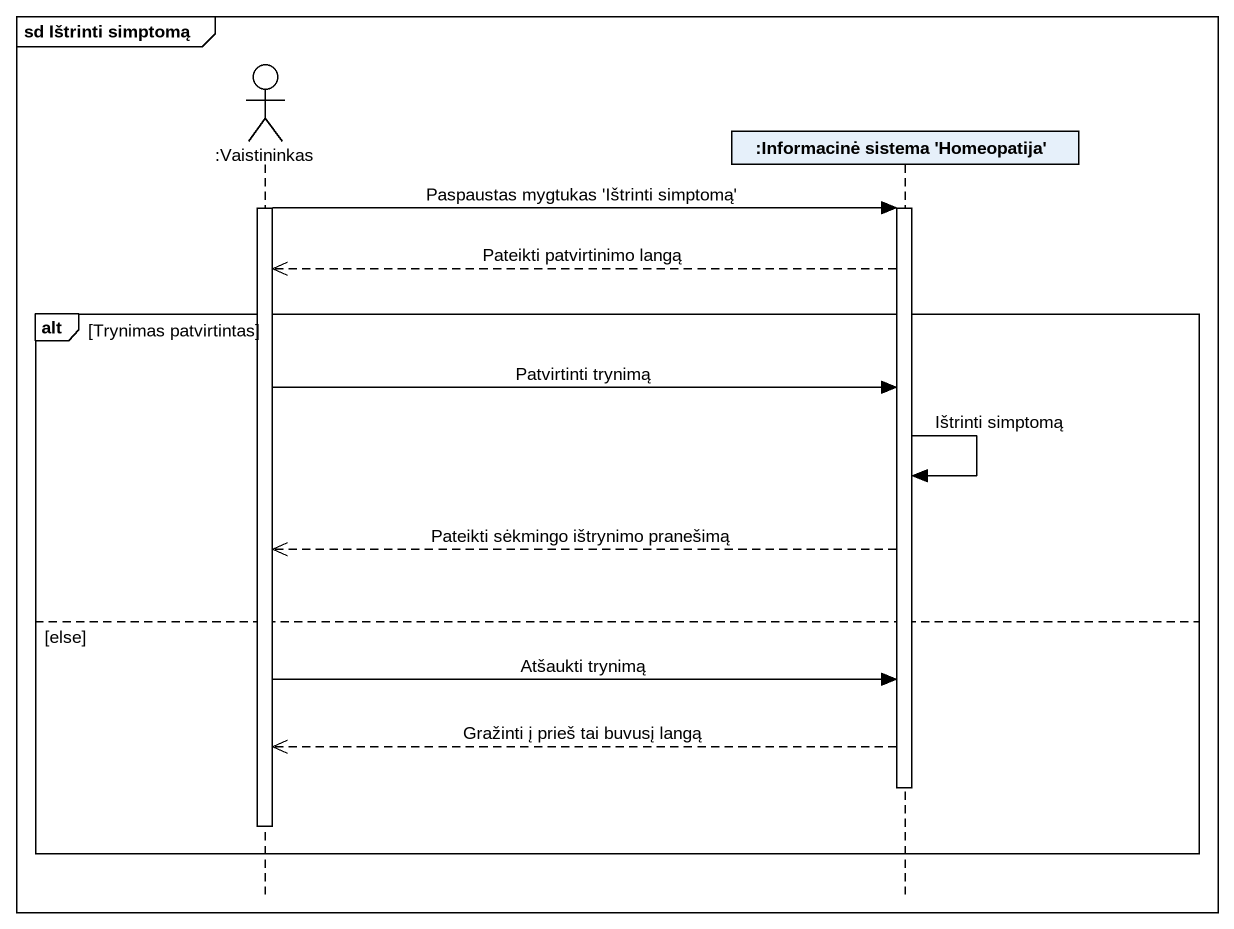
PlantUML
@startuml
mainframe sd Ištrinti simptomą
hide footbox
actor ":Vaistininkas" as Vaistininkas
participant ":Informacinė sistema 'Homeopatija'" as Informacinė_sistema

activate Vaistininkas
Vaistininkas -> Informacinė_sistema : Paspaustas mygtukas 'Ištrinti simptomą'
activate Informacinė_sistema
Informacinė_sistema -->> Vaistininkas : Pateikti patvirtinimo langą
alt Trynimas patvirtintas
  Vaistininkas -> Informacinė_sistema : Patvirtinti trynimą
  Informacinė_sistema -> Informacinė_sistema : Ištrinti simptomą
  Informacinė_sistema -->> Vaistininkas : Pateikti sėkmingo ištrynimo pranešimą
else else
  Vaistininkas -> Informacinė_sistema : Atšaukti trynimą
  Informacinė_sistema -->> Vaistininkas : Gražinti į prieš tai buvusį langą
  deactivate Informacinė_sistema
  deactivate Vaistininkas
end
@enduml
